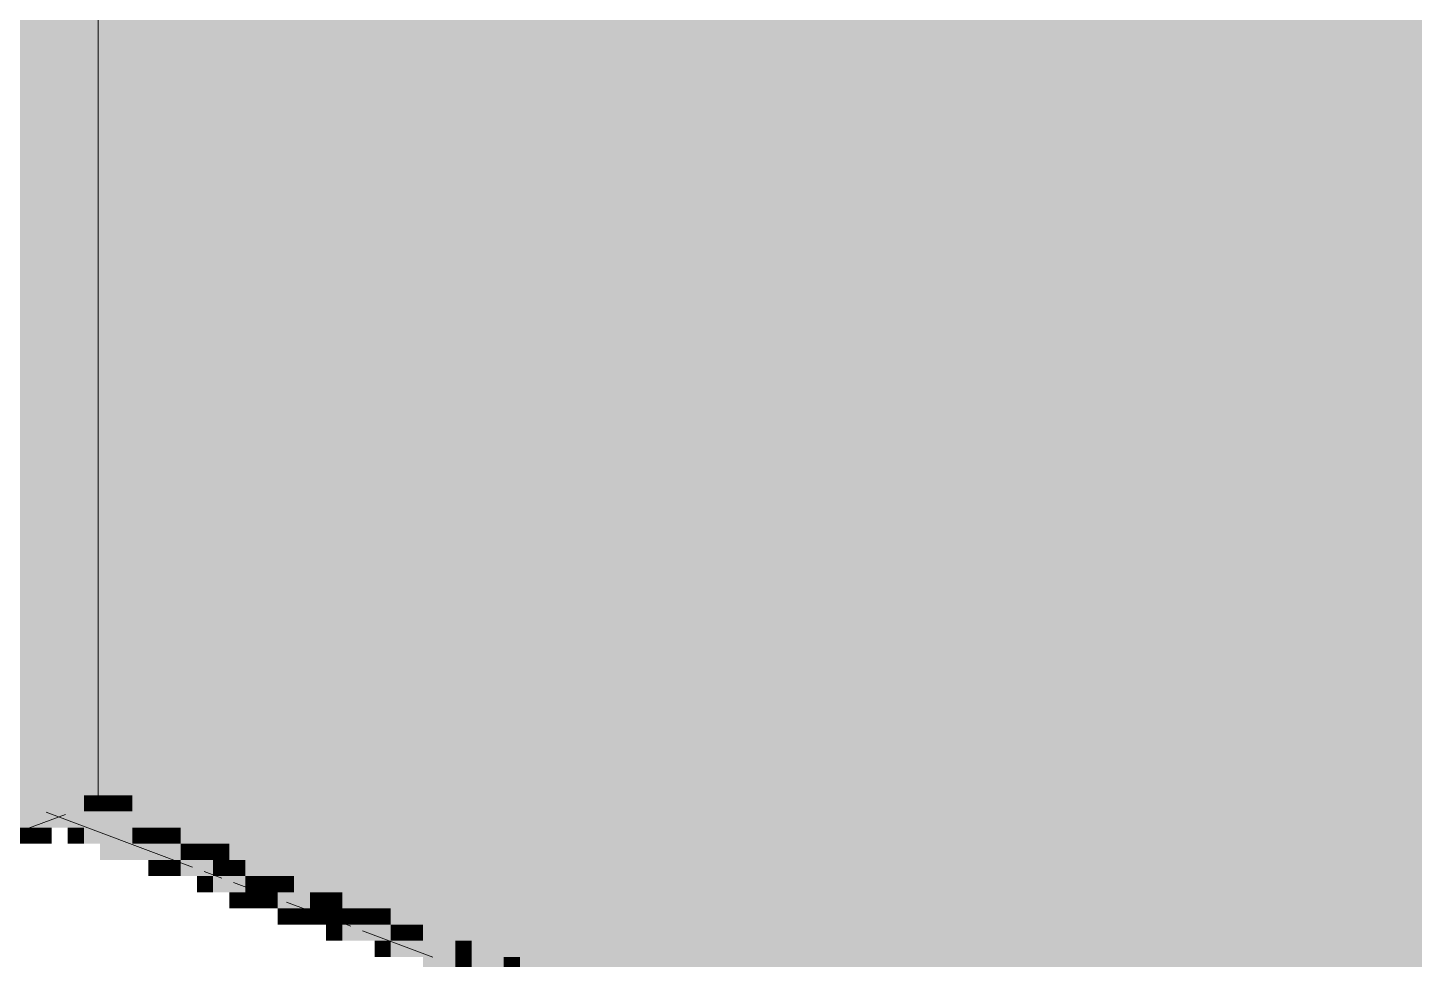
# Paper-space layout '03 3D Building and Roof' of a CAD drawing. Header units: millimetres. Extents: x 5 to 415, y 5 to 292.
# Drawn here: x 65.6 to 80.31, y 44.26 to 54.14 of the extents above; entities that cross this region are included whole.
import ezdxf

# ---------------------------------------------------------------- set-up
doc = ezdxf.new("R2010")
doc.units = ezdxf.units.MM
doc.layers.add('EXISTING', color=7, linetype='Continuous')
doc.layers.add('IMAGES', color=7, linetype='Continuous')

# ---------------------------------------------------------------- blocks, each defined once
blk = doc.blocks.new('SHEET_03')
at = {"layer": 'EXISTING', "color": 250, "lineweight": 9}
for p, q in [((66.342, 45.994), (66.342, 62.903)), ((65.995, 45.797), (65.509, 45.615)), ((65.791, 45.821), (67.345, 45.239)), ((67.469, 45.193), (67.656, 45.123)), ((67.78, 45.076), (68.215, 44.913)), ((68.34, 44.867), (69.024, 44.611)), ((69.148, 44.564), (69.894, 44.285))]:
    blk.add_line(p, q, dxfattribs=at)
at = {"layer": 'IMAGES', "color": 7}
for points in [[(65.507, 45.829), (65.678, 45.829), (65.507, 62.971), (65.678, 62.971)], [(66.363, 46), (66.535, 46), (66.363, 62.8), (66.535, 62.8)], [(65.678, 46), (66.192, 46), (65.678, 62.629), (66.192, 62.629)], [(66.192, 46), (66.363, 46), (66.192, 62.629), (66.363, 62.629)], [(66.535, 46), (66.706, 46), (66.535, 62.629), (66.706, 62.629)], [(66.706, 54.057), (88.641, 54.057), (66.706, 54.229), (88.641, 54.229)], [(66.706, 53.886), (89.326, 53.886), (66.706, 54.057), (89.326, 54.057)], [(66.706, 53.714), (89.669, 53.714), (66.706, 53.886), (89.669, 53.886)], [(66.706, 53.543), (90.183, 53.543), (66.706, 53.714), (90.183, 53.714)], [(66.706, 53.371), (90.697, 53.371), (66.706, 53.543), (90.697, 53.543)], [(66.706, 53.2), (91.04, 53.2), (66.706, 53.371), (91.04, 53.371)], [(66.706, 53.029), (91.554, 53.029), (66.706, 53.2), (91.554, 53.2)], [(66.706, 52.857), (91.896, 52.857), (66.706, 53.029), (91.896, 53.029)], [(66.706, 52.686), (92.411, 52.686), (66.706, 52.857), (92.411, 52.857)], [(66.706, 52.514), (93.096, 52.514), (66.706, 52.686), (93.096, 52.686)], [(66.706, 52.343), (93.267, 52.343), (66.706, 52.514), (93.267, 52.514)], [(66.706, 52.171), (93.781, 52.171), (66.706, 52.343), (93.781, 52.343)], [(66.706, 52), (94.296, 52), (66.706, 52.171), (94.296, 52.171)], [(66.706, 45.657), (94.467, 45.657), (66.706, 52), (94.467, 52)], [(65.678, 45.829), (66.192, 45.829), (65.678, 46), (66.192, 46)], [(66.192, 45.829), (66.363, 45.829), (66.192, 46), (66.363, 46)], [(66.363, 45.829), (66.535, 45.829), (66.363, 46), (66.535, 46)], [(66.535, 45.829), (66.706, 45.829), (66.535, 46), (66.706, 46)], [(65.507, 45.657), (66.192, 45.657), (65.507, 45.829), (66.192, 45.829)], [(66.192, 45.486), (66.363, 45.486), (66.192, 45.829), (66.363, 45.829)], [(66.363, 45.657), (66.706, 45.657), (66.363, 45.829), (66.706, 45.829)], [(65.507, 45.486), (65.678, 45.486), (65.507, 45.657), (65.678, 45.657)], [(65.678, 45.486), (65.849, 45.486), (65.678, 45.657), (65.849, 45.657)], [(66.021, 45.486), (66.192, 45.486), (66.021, 45.657), (66.192, 45.657)], [(66.363, 45.486), (66.706, 45.486), (66.363, 45.657), (66.706, 45.657)], [(66.706, 45.486), (66.877, 45.486), (66.706, 45.657), (66.877, 45.657)], [(66.877, 45.486), (67.049, 45.486), (66.877, 45.657), (67.049, 45.657)], [(67.049, 45.486), (67.22, 45.486), (67.049, 45.657), (67.22, 45.657)], [(67.22, 45.486), (94.467, 45.486), (67.22, 45.657), (94.467, 45.657)], [(66.363, 45.314), (66.706, 45.314), (66.363, 45.486), (66.706, 45.486)], [(66.706, 45.314), (67.22, 45.314), (66.706, 45.486), (67.22, 45.486)], [(67.22, 45.314), (67.392, 45.314), (67.22, 45.486), (67.392, 45.486)], [(67.392, 45.314), (67.563, 45.314), (67.392, 45.486), (67.563, 45.486)], [(67.563, 45.314), (67.734, 45.314), (67.563, 45.486), (67.734, 45.486)], [(67.734, 45.314), (94.467, 45.314), (67.734, 45.486), (94.467, 45.486)], [(66.877, 45.143), (67.049, 45.143), (66.877, 45.314), (67.049, 45.314)], [(67.049, 45.143), (67.22, 45.143), (67.049, 45.314), (67.22, 45.314)], [(67.22, 45.143), (67.563, 45.143), (67.22, 45.314), (67.563, 45.314)], [(67.563, 45.143), (67.734, 45.143), (67.563, 45.314), (67.734, 45.314)], [(67.734, 45.143), (67.906, 45.143), (67.734, 45.314), (67.906, 45.314)], [(67.906, 45.143), (68.248, 45.143), (67.906, 45.314), (68.248, 45.314)], [(68.248, 45.143), (94.467, 45.143), (68.248, 45.314), (94.467, 45.314)], [(67.392, 44.971), (67.563, 44.971), (67.392, 45.143), (67.563, 45.143)], [(67.563, 44.971), (67.906, 44.971), (67.563, 45.143), (67.906, 45.143)], [(67.906, 44.971), (68.077, 44.971), (67.906, 45.143), (68.077, 45.143)], [(68.077, 44.971), (68.248, 44.971), (68.077, 45.143), (68.248, 45.143)], [(68.248, 44.971), (68.42, 44.971), (68.248, 45.143), (68.42, 45.143)], [(68.42, 44.971), (68.762, 44.971), (68.42, 45.143), (68.762, 45.143)], [(68.762, 44.971), (94.467, 44.971), (68.762, 45.143), (94.467, 45.143)], [(67.734, 44.8), (67.906, 44.8), (67.734, 44.971), (67.906, 44.971)], [(67.906, 44.8), (68.077, 44.8), (67.906, 44.971), (68.077, 44.971)], [(68.077, 44.8), (68.248, 44.8), (68.077, 44.971), (68.248, 44.971)], [(68.248, 44.8), (68.591, 44.8), (68.248, 44.971), (68.591, 44.971)], [(68.591, 44.8), (68.762, 44.8), (68.591, 44.971), (68.762, 44.971)], [(68.762, 44.8), (68.934, 44.8), (68.762, 44.971), (68.934, 44.971)], [(68.934, 44.8), (94.467, 44.8), (68.934, 44.971), (94.467, 44.971)], [(68.248, 44.629), (68.42, 44.629), (68.248, 44.8), (68.42, 44.8)], [(68.42, 44.629), (68.591, 44.629), (68.42, 44.8), (68.591, 44.8)], [(68.591, 44.629), (68.762, 44.629), (68.591, 44.8), (68.762, 44.8)], [(68.762, 44.629), (68.934, 44.629), (68.762, 44.8), (68.934, 44.8)], [(68.934, 44.629), (69.105, 44.629), (68.934, 44.8), (69.105, 44.8)], [(69.105, 44.629), (69.277, 44.629), (69.105, 44.8), (69.277, 44.8)], [(69.277, 44.629), (69.448, 44.629), (69.277, 44.8), (69.448, 44.8)], [(69.448, 44.629), (94.467, 44.629), (69.448, 44.8), (94.467, 44.8)], [(68.762, 44.457), (68.934, 44.457), (68.762, 44.629), (68.934, 44.629)], [(68.934, 44.457), (69.448, 44.457), (68.934, 44.629), (69.448, 44.629)], [(69.448, 44.457), (69.619, 44.457), (69.448, 44.629), (69.619, 44.629)], [(69.619, 44.457), (69.791, 44.457), (69.619, 44.629), (69.791, 44.629)], [(69.791, 44.457), (70.133, 44.457), (69.791, 44.629), (70.133, 44.629)], [(70.133, 44.457), (94.467, 44.457), (70.133, 44.629), (94.467, 44.629)], [(69.277, 44.286), (69.448, 44.286), (69.277, 44.457), (69.448, 44.457)], [(69.448, 44.286), (69.791, 44.286), (69.448, 44.457), (69.791, 44.457)], [(69.791, 44.286), (70.133, 44.286), (69.791, 44.457), (70.133, 44.457)], [(70.133, 44.286), (70.305, 44.286), (70.133, 44.457), (70.305, 44.457)], [(70.305, 44.286), (94.467, 44.286), (70.305, 44.457), (94.467, 44.457)], [(69.791, 44.114), (70.133, 44.114), (69.791, 44.286), (70.133, 44.286)], [(70.133, 44.114), (70.305, 44.114), (70.133, 44.286), (70.305, 44.286)], [(70.305, 44.114), (70.647, 44.114), (70.305, 44.286), (70.647, 44.286)], [(70.647, 44.114), (70.819, 44.114), (70.647, 44.286), (70.819, 44.286)], [(70.819, 44.114), (94.467, 44.114), (70.819, 44.286), (94.467, 44.286)]]:
    blk.add_solid(points, dxfattribs=at)

psp = doc.layouts.new('03 3D Building and Roof')

# ---------------------------------------------------------------- block references
psp.add_blockref('SHEET_03', (0, 0))

doc.saveas('drawing.dxf')
